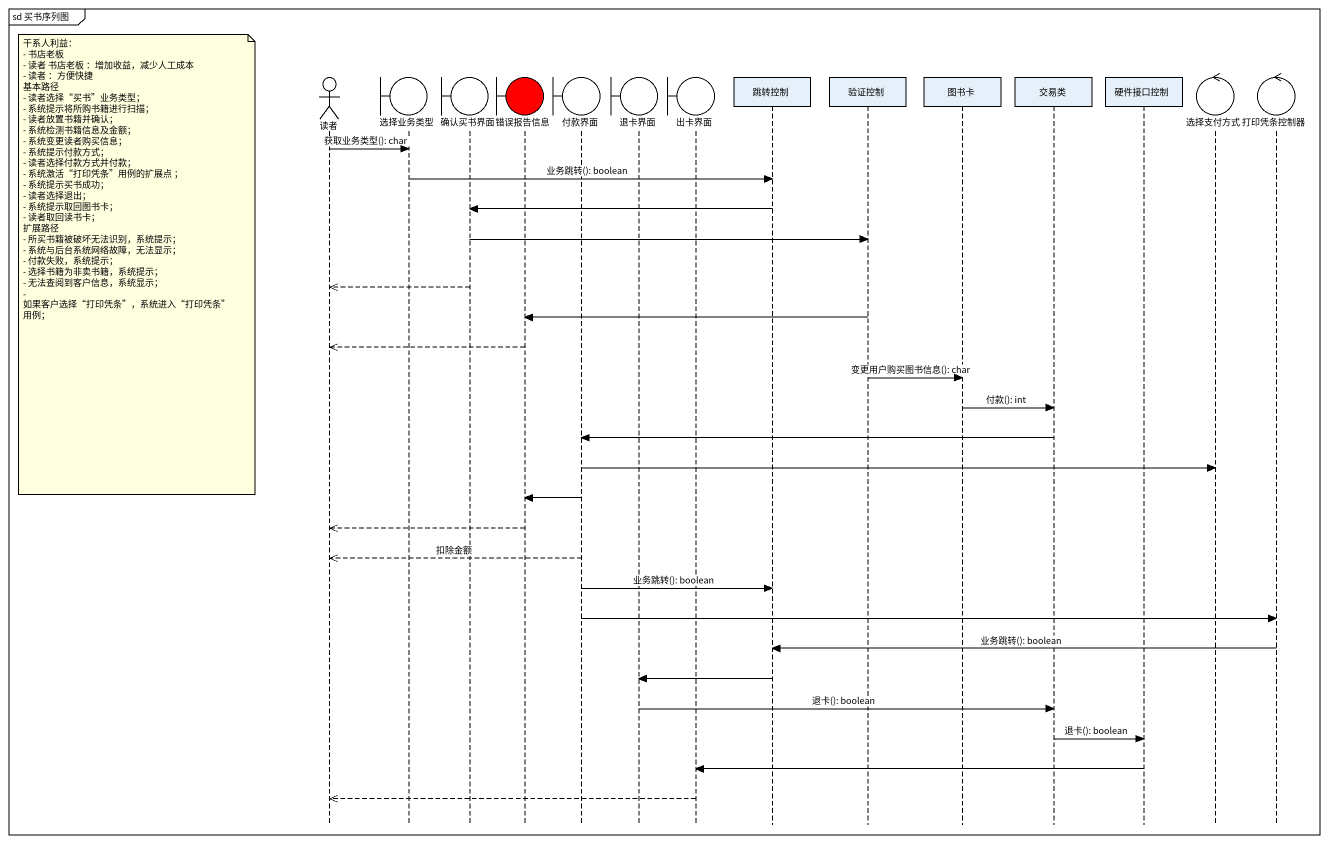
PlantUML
@startuml
mainframe sd 买书序列图
hide footbox
actor 读者
boundary 选择业务类型
boundary 确认买书界面
boundary 错误报告信息 #FF0000
boundary 付款界面
boundary 退卡界面
boundary 出卡界面
participant 跳转控制
participant 验证控制
participant 图书卡
participant 交易类
participant 硬件接口控制
control 选择支付方式
control 打印凭条控制器

读者 -> 选择业务类型 : 获取业务类型(): char
选择业务类型 -> 跳转控制 : 业务跳转(): boolean
跳转控制 -> 确认买书界面
确认买书界面 -> 验证控制
note left of 读者
  干系人利益：
  - 书店老板
  - 读者 书店老板 ：增加收益，减少人工成本
  - 读者 ：方便快捷
  基本路径
  - 读者选择“买书”业务类型；
  - 系统提示将所购书籍进行扫描；
  - 读者放置书籍并确认；
  - 系统检测书籍信息及金额；
  - 系统变更读者购买信息；
  - 系统提示付款方式；
  - 读者选择付款方式并付款；
  - 系统激活“打印凭条”用例的扩展点 ；
  - 系统提示买书成功；
  - 读者选择退出；
  - 系统提示取回图书卡；
  - 读者取回读书卡；
  扩展路径
  - 所买书籍被破坏无法识别，系统提示；
  - 系统与后台系统网络故障，无法显示；
  - 付款失败，系统提示；
  - 选择书籍为非卖书籍，系统提示；
  - 无法查阅到客户信息，系统显示；
  - 如果客户选择“打印凭条”，系统进入“打印凭条”用例；
end note
确认买书界面 -->> 读者
验证控制 -> 错误报告信息
错误报告信息 -->> 读者
验证控制 -> 图书卡 : 变更用户购买图书信息(): char
图书卡 -> 交易类 : 付款(): int
交易类 -> 付款界面
付款界面 -> 选择支付方式
付款界面 -> 错误报告信息
错误报告信息 -->> 读者
付款界面 -->> 读者 : 扣除金额
付款界面 -> 跳转控制 : 业务跳转(): boolean
付款界面 -> 打印凭条控制器
打印凭条控制器 -> 跳转控制 : 业务跳转(): boolean
跳转控制 -> 退卡界面
退卡界面 -> 交易类 : 退卡(): boolean
交易类 -> 硬件接口控制 : 退卡(): boolean
硬件接口控制 -> 出卡界面
出卡界面 -->> 读者
@enduml
